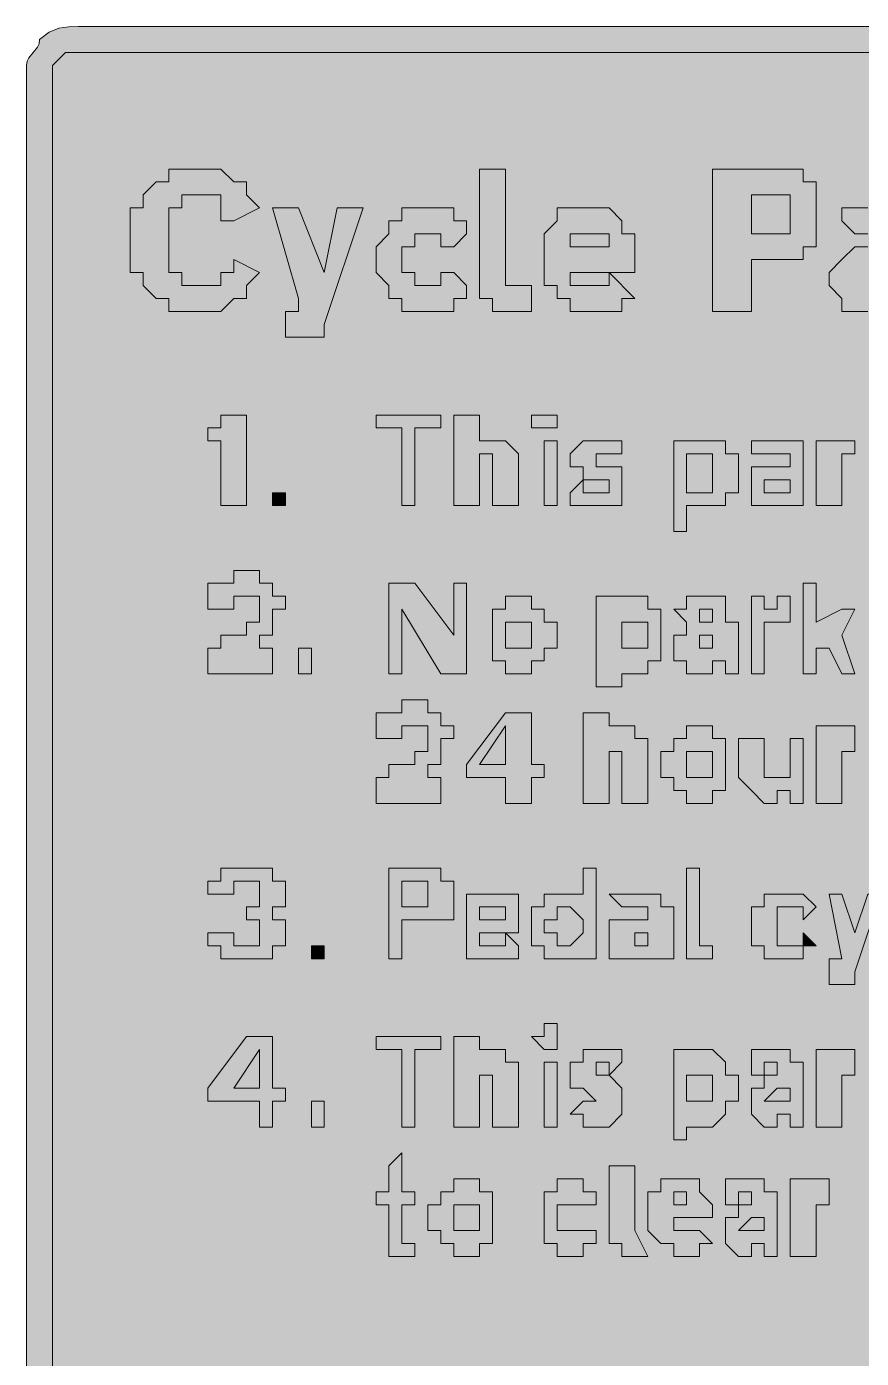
# Model space of a CAD drawing. Header units: metres. Extents: x 78 to 482, y 6 to 262.
# Drawn here: x 77.5 to 154.9, y 138.6 to 262.1 of the extents above; entities that cross this region are included whole.
import ezdxf

# ---------------------------------------------------------------- set-up
doc = ezdxf.new("R2010")
doc.units = ezdxf.units.M
doc.layers.add('FILL_BLACK_000000', color=7, linetype='Continuous', true_color=0x000000)
doc.layers.add('FILL_WHITE_FFFFFF', color=7, linetype='Continuous', true_color=0xffffff)

msp = doc.modelspace()

# ---------------------------------------------------------------- hatches: boundary and pattern name
at = {"layer": 'FILL_BLACK_000000', "true_color": 0x000000}
h = msp.add_hatch(color=7, dxfattribs=at)
h.dxf.hatch_style = 1
h.paths.add_polyline_path([(477.15, 262.08), (478.05, 262.06), (478.95, 261.93), (479.85, 261.57), (480.75, 260.88), (481.44, 259.98), (481.8, 259.08), (481.93, 258.18), (481.95, 257.28), (481.95, 11.28), (481.95, 10.08), (480.75, 8.88), (478.95, 7.23), (478.05, 6.69), (477.15, 6.48), (82.35, 6.48), (81.45, 6.69), (80.55, 7.23), (78.75, 8.88), (78.35, 8.93), (78.06, 9.09), (77.7, 9.63), (77.57, 10.4), (77.55, 11.28), (77.55, 257.28), (77.55, 258.48), (77.6, 258.88), (77.74, 259.19), (78.15, 259.68), (78.56, 260.17), (78.7, 260.48), (78.75, 260.88), (79.65, 261.57), (80.55, 261.93), (81.45, 262.06), (82.35, 262.08), (477.15, 262.08)])
h = msp.add_hatch(color=7, dxfattribs=at)
h.dxf.hatch_style = 1
h.paths.add_polyline_path([(97.95, 238.08), (97.95, 236.88), (96.75, 236.88), (95.55, 235.68), (94.35, 235.68), (93.15, 235.68), (91.95, 235.68), (90.75, 235.68), (90.75, 236.88), (89.55, 236.88), (88.35, 238.08), (88.35, 239.28), (87.15, 239.28), (87.15, 240.48), (87.15, 241.68), (87.15, 242.88), (87.15, 244.08), (87.15, 245.28), (88.35, 245.28), (88.35, 246.48), (89.55, 247.68), (90.75, 247.68), (90.75, 248.88), (91.95, 248.88), (93.15, 248.88), (94.35, 248.88), (95.55, 248.88), (96.75, 247.68), (97.95, 247.68), (97.95, 246.48), (99.15, 245.28), (96.75, 244.08), (95.55, 244.08), (95.55, 245.28), (95.55, 246.48), (94.35, 246.48), (93.15, 246.48), (91.95, 246.48), (91.95, 245.28), (90.75, 245.28), (90.75, 244.08), (90.75, 242.88), (90.75, 241.68), (90.75, 240.48), (90.75, 239.28), (91.95, 239.28), (91.95, 238.08), (93.15, 238.08), (94.35, 238.08), (95.55, 238.08), (95.55, 239.28), (96.75, 239.28), (96.75, 240.48), (99.15, 239.28), (97.95, 238.08)])
h = msp.add_hatch(color=7, dxfattribs=at)
h.dxf.hatch_style = 1
h.paths.add_polyline_path([(121.95, 239.28), (121.95, 238.08), (123.15, 238.08), (124.35, 238.08), (124.35, 235.68), (123.15, 235.68), (121.95, 235.68), (120.75, 235.68), (120.75, 236.88), (119.55, 236.88), (119.55, 238.08), (119.55, 248.88), (121.95, 248.88), (121.95, 239.28)])
h = msp.add_hatch(color=7, dxfattribs=at)
h.dxf.hatch_style = 1
h.paths.add_polyline_path([(141.15, 235.68), (141.15, 248.88), (148.35, 248.88), (149.55, 248.88), (149.55, 247.68), (150.75, 247.68), (150.75, 246.48), (150.75, 245.28), (150.75, 244.08), (150.75, 242.88), (150.75, 241.68), (149.55, 241.68), (149.55, 240.48), (148.35, 240.48), (147.15, 240.48), (144.75, 240.48), (144.75, 235.68), (141.15, 235.68)])
h.paths.add_polyline_path([(148.35, 242.88), (148.35, 244.08), (148.35, 245.28), (148.35, 246.48), (147.15, 246.48), (144.75, 246.48), (144.75, 242.88), (147.15, 242.88), (148.35, 242.88)], flags=16)
h = msp.add_hatch(color=7, dxfattribs=at)
h.dxf.hatch_style = 1
h.paths.add_polyline_path([(100.35, 245.28), (102.75, 245.28), (105.15, 239.28), (106.35, 245.28), (108.75, 245.28), (105.15, 234.48), (105.15, 233.28), (103.95, 233.28), (102.75, 233.28), (101.55, 233.28), (101.55, 235.68), (102.75, 235.68), (102.75, 236.88), (100.35, 245.28)])
h = msp.add_hatch(color=7, dxfattribs=at)
h.dxf.hatch_style = 1
h.paths.add_polyline_path([(115.95, 245.28), (117.15, 245.28), (117.15, 244.08), (118.35, 244.08), (118.35, 242.88), (117.15, 241.68), (115.95, 241.68), (115.95, 242.88), (114.75, 242.88), (113.55, 242.88), (113.55, 241.68), (112.35, 241.68), (112.35, 240.48), (112.35, 239.28), (113.55, 239.28), (113.55, 238.08), (114.75, 238.08), (115.95, 238.08), (115.95, 239.28), (117.15, 239.28), (118.35, 238.08), (118.35, 236.88), (117.15, 236.88), (117.15, 235.68), (115.95, 235.68), (114.75, 235.68), (113.55, 235.68), (112.35, 235.68), (112.35, 236.88), (111.15, 236.88), (111.15, 238.08), (109.95, 239.28), (109.95, 240.48), (109.95, 241.68), (111.15, 242.88), (111.15, 244.08), (112.35, 244.08), (112.35, 245.28), (113.55, 245.28), (114.75, 245.28), (115.95, 245.28)])
h = msp.add_hatch(color=7, dxfattribs=at)
h.dxf.hatch_style = 1
h.paths.add_polyline_path([(132.75, 235.68), (131.55, 235.68), (130.35, 235.68), (129.15, 235.68), (127.95, 235.68), (127.95, 236.88), (126.75, 236.88), (126.75, 238.08), (125.55, 238.08), (125.55, 239.28), (125.55, 240.48), (125.55, 241.68), (125.55, 242.88), (126.75, 244.08), (126.75, 245.28), (127.95, 245.28), (129.15, 245.28), (130.35, 245.28), (131.55, 245.28), (132.75, 244.08), (132.75, 242.88), (133.95, 242.88), (133.95, 241.68), (133.95, 240.48), (133.95, 239.28), (131.55, 239.28), (133.95, 236.88), (132.75, 236.88), (132.75, 235.68)])
h.paths.add_polyline_path([(127.95, 239.28), (127.95, 238.08), (129.15, 238.08), (130.35, 238.08), (131.55, 238.08), (131.55, 239.28), (127.95, 239.28)], flags=16)
h.paths.add_polyline_path([(131.55, 242.88), (130.35, 242.88), (129.15, 242.88), (127.95, 242.88), (127.95, 241.68), (131.55, 241.68), (131.55, 242.88)], flags=16)
h = msp.add_hatch(color=7, dxfattribs=at)
h.dxf.hatch_style = 1
h.paths.add_polyline_path([(154.35, 235.68), (153.15, 235.68), (153.15, 236.88), (151.95, 238.08), (151.95, 239.28), (153.15, 240.48), (154.35, 241.68), (155.55, 241.68), (156.75, 241.68), (157.95, 241.68), (157.95, 242.88), (156.75, 242.88), (155.55, 242.88), (154.35, 242.88), (153.15, 244.08), (153.15, 245.28), (154.35, 245.28), (155.55, 245.28), (156.75, 245.28), (157.95, 245.28), (159.15, 245.28), (159.15, 244.08), (160.35, 244.08), (160.35, 242.88), (160.35, 238.08), (161.55, 238.08), (160.35, 235.68), (159.15, 235.68), (157.95, 235.68), (156.75, 235.68), (155.55, 235.68), (154.35, 235.68)])
h.paths.add_polyline_path([(156.75, 238.08), (157.95, 238.08), (157.95, 240.48), (156.75, 240.48), (156.75, 239.28), (155.55, 239.28), (155.55, 238.08), (156.75, 238.08)], flags=16)
h = msp.add_hatch(color=7, dxfattribs=at)
h.dxf.hatch_style = 1
h.paths.add_polyline_path([(97.95, 217.68), (95.55, 217.68), (95.55, 223.68), (94.35, 223.68), (94.35, 224.88), (95.55, 224.88), (95.55, 226.08), (97.95, 226.08), (97.95, 217.68)])
h = msp.add_hatch(color=7, dxfattribs=at)
h.dxf.hatch_style = 1
h.paths.add_polyline_path([(113.55, 217.68), (112.35, 217.68), (112.35, 224.88), (109.95, 224.88), (109.95, 226.08), (115.95, 226.08), (115.95, 224.88), (113.55, 224.88), (113.55, 217.68)])
h = msp.add_hatch(color=7, dxfattribs=at)
h.dxf.hatch_style = 1
h.paths.add_polyline_path([(120.75, 223.68), (121.95, 223.68), (123.15, 222.48), (123.15, 221.28), (123.15, 217.68), (120.75, 217.68), (120.75, 221.28), (120.75, 222.48), (119.55, 222.48), (119.55, 221.28), (119.55, 217.68), (117.15, 217.68), (117.15, 226.08), (119.55, 226.08), (119.55, 223.68), (120.75, 223.68)])
h = msp.add_hatch(color=7, dxfattribs=at)
h.dxf.hatch_style = 1
h.paths.add_polyline_path([(124.35, 224.88), (124.35, 226.08), (125.55, 226.08), (126.75, 226.08), (126.75, 224.88), (125.55, 224.88), (124.35, 224.88)])
h = msp.add_hatch(color=7, dxfattribs=at)
h.dxf.hatch_style = 1
h.paths.add_polyline_path([(125.55, 217.68), (125.55, 223.68), (126.75, 223.68), (126.75, 217.68), (125.55, 217.68)])
h = msp.add_hatch(color=7, dxfattribs=at)
h.dxf.hatch_style = 1
h.paths.add_polyline_path([(127.95, 221.28), (127.95, 222.48), (129.15, 223.68), (130.35, 223.68), (131.55, 223.68), (132.75, 223.68), (132.75, 222.48), (131.55, 222.48), (130.35, 222.48), (130.35, 221.28), (131.55, 221.28), (132.75, 221.28), (132.75, 220.08), (132.75, 218.88), (132.75, 217.68), (131.55, 217.68), (130.35, 217.68), (129.15, 217.68), (127.95, 217.68), (127.95, 218.88), (129.15, 220.08), (129.15, 221.28), (127.95, 221.28)])
h.paths.add_polyline_path([(129.15, 218.88), (130.35, 218.88), (131.55, 218.88), (131.55, 220.08), (130.35, 220.08), (129.15, 220.08), (129.15, 218.88)], flags=16)
h = msp.add_hatch(color=7, dxfattribs=at)
h.dxf.hatch_style = 1
h.paths.add_polyline_path([(143.55, 218.88), (142.35, 218.88), (142.35, 217.68), (141.15, 217.68), (139.95, 217.68), (138.75, 217.68), (138.75, 215.28), (137.55, 215.28), (137.55, 223.68), (138.75, 223.68), (139.95, 223.68), (141.15, 223.68), (142.35, 223.68), (142.35, 222.48), (143.55, 222.48), (143.55, 221.28), (143.55, 220.08), (143.55, 218.88)])
h.paths.add_polyline_path([(141.15, 220.08), (141.15, 221.28), (141.15, 222.48), (139.95, 222.48), (138.75, 222.48), (138.75, 221.28), (138.75, 220.08), (138.75, 218.88), (139.95, 218.88), (141.15, 218.88), (141.15, 220.08)], flags=16)
h = msp.add_hatch(color=7, dxfattribs=at)
h.dxf.hatch_style = 1
h.paths.add_polyline_path([(145.95, 223.68), (147.15, 223.68), (148.35, 223.68), (149.55, 223.68), (149.55, 222.48), (149.55, 218.88), (149.55, 217.68), (148.35, 217.68), (147.15, 217.68), (145.95, 217.68), (144.75, 217.68), (144.75, 218.88), (144.75, 220.08), (144.75, 221.28), (145.95, 221.28), (147.15, 221.28), (148.35, 221.28), (148.35, 222.48), (147.15, 222.48), (145.95, 222.48), (144.75, 222.48), (144.75, 223.68), (145.95, 223.68)])
h.paths.add_polyline_path([(147.15, 218.88), (148.35, 218.88), (148.35, 220.08), (147.15, 220.08), (145.95, 220.08), (145.95, 218.88), (147.15, 218.88)], flags=16)
h = msp.add_hatch(color=7, dxfattribs=at)
h.dxf.hatch_style = 1
h.paths.add_polyline_path([(150.75, 223.68), (153.15, 223.68), (154.35, 223.68), (154.35, 222.48), (153.15, 222.48), (153.15, 221.28), (153.15, 217.68), (150.75, 217.68), (150.75, 223.68)])
h = msp.add_hatch(color=7, dxfattribs=at)
h.dxf.hatch_style = 1
h.paths.add_polyline_path([(101.55, 217.68), (100.35, 217.68), (100.35, 218.88), (101.55, 218.88), (101.55, 217.68)])
h = msp.add_hatch(color=7, dxfattribs=at)
h.dxf.hatch_style = 1
h.paths.add_polyline_path([(100.35, 202.08), (94.35, 202.08), (94.35, 204.48), (95.55, 204.48), (95.55, 205.68), (96.75, 205.68), (97.95, 205.68), (97.95, 206.88), (99.15, 206.88), (99.15, 208.08), (99.15, 209.28), (97.95, 209.28), (96.75, 209.28), (96.75, 208.08), (94.35, 208.08), (94.35, 209.28), (94.35, 210.48), (95.55, 210.48), (96.75, 210.48), (96.75, 211.68), (97.95, 211.68), (99.15, 211.68), (99.15, 210.48), (100.35, 210.48), (100.35, 209.28), (101.55, 209.28), (101.55, 208.08), (100.35, 208.08), (100.35, 206.88), (100.35, 205.68), (99.15, 205.68), (99.15, 204.48), (100.35, 204.48), (100.35, 202.08)])
h = msp.add_hatch(color=7, dxfattribs=at)
h.dxf.hatch_style = 1
h.paths.add_polyline_path([(117.15, 210.48), (118.35, 210.48), (118.35, 202.08), (115.95, 202.08), (112.35, 208.08), (112.35, 202.08), (111.15, 202.08), (111.15, 210.48), (113.55, 210.48), (117.15, 205.68), (117.15, 210.48)])
h = msp.add_hatch(color=7, dxfattribs=at)
h.dxf.hatch_style = 1
h.paths.add_polyline_path([(149.55, 210.48), (150.75, 210.48), (150.75, 206.88), (153.15, 208.08), (154.35, 208.08), (153.15, 205.68), (154.35, 202.08), (153.15, 202.08), (151.95, 204.48), (150.75, 204.48), (150.75, 202.08), (149.55, 202.08), (149.55, 210.48)])
h = msp.add_hatch(color=7, dxfattribs=at)
h.dxf.hatch_style = 1
h.paths.add_polyline_path([(125.55, 204.48), (125.55, 203.28), (124.35, 203.28), (124.35, 202.08), (123.15, 202.08), (121.95, 202.08), (121.95, 203.28), (120.75, 203.28), (120.75, 204.48), (120.75, 205.68), (120.75, 206.88), (120.75, 208.08), (121.95, 208.08), (121.95, 209.28), (123.15, 209.28), (124.35, 209.28), (124.35, 208.08), (125.55, 208.08), (125.55, 206.88), (126.75, 206.88), (126.75, 205.68), (126.75, 204.48), (125.55, 204.48)])
h.paths.add_polyline_path([(123.15, 206.88), (121.95, 206.88), (121.95, 205.68), (121.95, 204.48), (123.15, 204.48), (124.35, 204.48), (124.35, 205.68), (124.35, 206.88), (123.15, 206.88)], flags=16)
h = msp.add_hatch(color=7, dxfattribs=at)
h.dxf.hatch_style = 1
h.paths.add_polyline_path([(135.15, 208.08), (136.35, 208.08), (136.35, 206.88), (136.35, 205.68), (136.35, 204.48), (136.35, 203.28), (135.15, 203.28), (135.15, 202.08), (133.95, 202.08), (132.75, 202.08), (132.75, 200.88), (130.35, 200.88), (130.35, 209.28), (132.75, 209.28), (133.95, 209.28), (135.15, 209.28), (135.15, 208.08)])
h.paths.add_polyline_path([(135.15, 204.48), (135.15, 205.68), (135.15, 206.88), (133.95, 206.88), (132.75, 206.88), (132.75, 204.48), (133.95, 204.48), (135.15, 204.48)], flags=16)
h = msp.add_hatch(color=7, dxfattribs=at)
h.dxf.hatch_style = 1
h.paths.add_polyline_path([(138.75, 209.28), (139.95, 209.28), (141.15, 209.28), (142.35, 209.28), (142.35, 208.08), (142.35, 206.88), (143.55, 206.88), (143.55, 204.48), (143.55, 203.28), (143.55, 202.08), (142.35, 202.08), (142.35, 203.28), (141.15, 203.28), (141.15, 202.08), (139.95, 202.08), (138.75, 202.08), (138.75, 203.28), (137.55, 203.28), (137.55, 204.48), (137.55, 205.68), (138.75, 205.68), (138.75, 206.88), (137.55, 208.08), (138.75, 208.08), (138.75, 209.28)])
h.paths.add_polyline_path([(139.95, 208.08), (139.95, 206.88), (141.15, 206.88), (141.15, 208.08), (139.95, 208.08)], flags=16)
h.paths.add_polyline_path([(141.15, 204.48), (141.15, 205.68), (139.95, 205.68), (139.95, 204.48), (141.15, 204.48)], flags=16)
h = msp.add_hatch(color=7, dxfattribs=at)
h.dxf.hatch_style = 1
h.paths.add_polyline_path([(144.75, 209.28), (145.95, 209.28), (145.95, 208.08), (147.15, 208.08), (147.15, 209.28), (148.35, 209.28), (148.35, 206.88), (147.15, 206.88), (145.95, 206.88), (145.95, 205.68), (145.95, 202.08), (144.75, 202.08), (144.75, 209.28)])
h = msp.add_hatch(color=7, dxfattribs=at)
h.dxf.hatch_style = 1
h.paths.add_polyline_path([(103.95, 203.28), (103.95, 202.08), (102.75, 202.08), (102.75, 203.28), (102.75, 204.48), (103.95, 204.48), (103.95, 203.28)])
h = msp.add_hatch(color=7, dxfattribs=at)
h.dxf.hatch_style = 1
h.paths.add_polyline_path([(115.95, 190.08), (109.95, 190.08), (109.95, 192.48), (111.15, 192.48), (111.15, 193.68), (112.35, 193.68), (113.55, 193.68), (113.55, 194.88), (114.75, 194.88), (114.75, 196.08), (114.75, 197.28), (113.55, 197.28), (112.35, 197.28), (112.35, 196.08), (109.95, 196.08), (109.95, 197.28), (109.95, 198.48), (111.15, 198.48), (112.35, 198.48), (112.35, 199.68), (113.55, 199.68), (114.75, 199.68), (114.75, 198.48), (115.95, 198.48), (115.95, 197.28), (117.15, 197.28), (117.15, 196.08), (115.95, 196.08), (115.95, 194.88), (115.95, 193.68), (114.75, 193.68), (114.75, 192.48), (115.95, 192.48), (115.95, 190.08)])
h = msp.add_hatch(color=7, dxfattribs=at)
h.dxf.hatch_style = 1
h.paths.add_polyline_path([(125.55, 192.48), (124.35, 192.48), (124.35, 190.08), (121.95, 190.08), (121.95, 192.48), (118.35, 192.48), (118.35, 193.68), (121.95, 198.48), (124.35, 198.48), (124.35, 193.68), (125.55, 193.68), (125.55, 192.48)])
h.paths.add_polyline_path([(121.95, 193.68), (121.95, 197.28), (119.55, 193.68), (121.95, 193.68)], flags=16)
h = msp.add_hatch(color=7, dxfattribs=at)
h.dxf.hatch_style = 1
h.paths.add_polyline_path([(133.95, 197.28), (133.95, 196.08), (135.15, 196.08), (135.15, 194.88), (135.15, 190.08), (132.75, 190.08), (132.75, 193.68), (132.75, 194.88), (131.55, 194.88), (131.55, 193.68), (131.55, 190.08), (129.15, 190.08), (129.15, 198.48), (131.55, 198.48), (131.55, 197.28), (132.75, 197.28), (133.95, 197.28)])
h = msp.add_hatch(color=7, dxfattribs=at)
h.dxf.hatch_style = 1
h.paths.add_polyline_path([(142.35, 191.28), (141.15, 191.28), (141.15, 190.08), (139.95, 190.08), (138.75, 190.08), (138.75, 191.28), (137.55, 191.28), (137.55, 192.48), (136.35, 192.48), (136.35, 193.68), (136.35, 194.88), (137.55, 194.88), (137.55, 196.08), (138.75, 196.08), (138.75, 197.28), (139.95, 197.28), (141.15, 197.28), (141.15, 196.08), (142.35, 196.08), (142.35, 194.88), (142.35, 193.68), (142.35, 192.48), (142.35, 191.28)])
h.paths.add_polyline_path([(139.95, 194.88), (138.75, 194.88), (138.75, 193.68), (138.75, 192.48), (139.95, 192.48), (141.15, 192.48), (141.15, 193.68), (141.15, 194.88), (139.95, 194.88)], flags=16)
h = msp.add_hatch(color=7, dxfattribs=at)
h.dxf.hatch_style = 1
h.paths.add_polyline_path([(154.35, 194.88), (153.15, 194.88), (153.15, 193.68), (153.15, 190.08), (150.75, 190.08), (150.75, 197.28), (153.15, 197.28), (154.35, 197.28), (154.35, 194.88)])
h = msp.add_hatch(color=7, dxfattribs=at)
h.dxf.hatch_style = 1
h.paths.add_polyline_path([(149.55, 196.08), (149.55, 190.08), (148.35, 190.08), (148.35, 191.28), (147.15, 191.28), (147.15, 190.08), (145.95, 190.08), (144.75, 191.28), (143.55, 192.48), (143.55, 196.08), (145.95, 196.08), (145.95, 192.48), (147.15, 192.48), (148.35, 192.48), (148.35, 193.68), (148.35, 196.08), (149.55, 196.08)])
h = msp.add_hatch(color=7, dxfattribs=at)
h.dxf.hatch_style = 1
h.paths.add_polyline_path([(100.35, 179.28), (101.55, 179.28), (101.55, 178.08), (101.55, 176.88), (100.35, 176.88), (100.35, 175.68), (99.15, 175.68), (97.95, 175.68), (96.75, 175.68), (95.55, 175.68), (95.55, 176.88), (94.35, 176.88), (94.35, 178.08), (96.75, 178.08), (96.75, 176.88), (97.95, 176.88), (99.15, 176.88), (99.15, 178.08), (99.15, 179.28), (97.95, 179.28), (97.95, 180.48), (99.15, 180.48), (99.15, 181.68), (99.15, 182.88), (97.95, 182.88), (96.75, 182.88), (96.75, 181.68), (94.35, 181.68), (94.35, 182.88), (95.55, 182.88), (95.55, 184.08), (96.75, 184.08), (97.95, 184.08), (99.15, 184.08), (100.35, 184.08), (100.35, 182.88), (101.55, 182.88), (101.55, 181.68), (101.55, 180.48), (100.35, 180.48), (100.35, 179.28)])
h = msp.add_hatch(color=7, dxfattribs=at)
h.dxf.hatch_style = 1
h.paths.add_polyline_path([(111.15, 175.68), (111.15, 184.08), (114.75, 184.08), (115.95, 184.08), (115.95, 182.88), (117.15, 182.88), (117.15, 181.68), (117.15, 180.48), (117.15, 179.28), (115.95, 179.28), (114.75, 179.28), (112.35, 179.28), (112.35, 175.68), (111.15, 175.68)])
h.paths.add_polyline_path([(114.75, 181.68), (114.75, 182.88), (112.35, 182.88), (112.35, 180.48), (114.75, 180.48), (114.75, 181.68)], flags=16)
h = msp.add_hatch(color=7, dxfattribs=at)
h.dxf.hatch_style = 1
h.paths.add_polyline_path([(126.75, 175.68), (125.55, 175.68), (125.55, 176.88), (124.35, 176.88), (124.35, 178.08), (124.35, 179.28), (124.35, 180.48), (125.55, 180.48), (125.55, 181.68), (126.75, 181.68), (127.95, 181.68), (129.15, 181.68), (129.15, 184.08), (130.35, 184.08), (130.35, 175.68), (129.15, 175.68), (127.95, 175.68), (126.75, 175.68)])
h.paths.add_polyline_path([(127.95, 180.48), (126.75, 180.48), (126.75, 179.28), (125.55, 179.28), (125.55, 178.08), (126.75, 178.08), (126.75, 176.88), (127.95, 176.88), (129.15, 178.08), (129.15, 179.28), (127.95, 180.48)], flags=16)
h = msp.add_hatch(color=7, dxfattribs=at)
h.dxf.hatch_style = 1
h.paths.add_polyline_path([(139.95, 176.88), (141.15, 176.88), (141.15, 175.68), (139.95, 175.68), (138.75, 175.68), (138.75, 176.88), (138.75, 184.08), (139.95, 184.08), (139.95, 176.88)])
h = msp.add_hatch(color=7, dxfattribs=at)
h.dxf.hatch_style = 1
h.paths.add_polyline_path([(121.95, 175.68), (120.75, 175.68), (119.55, 175.68), (118.35, 175.68), (118.35, 176.88), (118.35, 178.08), (118.35, 179.28), (118.35, 180.48), (118.35, 181.68), (119.55, 181.68), (120.75, 181.68), (121.95, 181.68), (123.15, 181.68), (123.15, 180.48), (123.15, 179.28), (123.15, 178.08), (121.95, 178.08), (123.15, 176.88), (123.15, 175.68), (121.95, 175.68)])
h.paths.add_polyline_path([(119.55, 178.08), (119.55, 176.88), (120.75, 176.88), (121.95, 176.88), (121.95, 178.08), (119.55, 178.08)], flags=16)
h.paths.add_polyline_path([(121.95, 180.48), (120.75, 180.48), (119.55, 180.48), (119.55, 179.28), (121.95, 179.28), (121.95, 180.48)], flags=16)
h = msp.add_hatch(color=7, dxfattribs=at)
h.dxf.hatch_style = 1
h.paths.add_polyline_path([(132.75, 181.68), (133.95, 181.68), (135.15, 181.68), (136.35, 181.68), (136.35, 180.48), (137.55, 180.48), (137.55, 176.88), (137.55, 175.68), (136.35, 175.68), (135.15, 175.68), (133.95, 175.68), (132.75, 175.68), (131.55, 175.68), (131.55, 176.88), (131.55, 178.08), (131.55, 179.28), (132.75, 179.28), (133.95, 179.28), (135.15, 179.28), (135.15, 180.48), (133.95, 180.48), (132.75, 180.48), (131.55, 181.68), (132.75, 181.68)])
h.paths.add_polyline_path([(135.15, 176.88), (135.15, 178.08), (133.95, 178.08), (133.95, 176.88), (135.15, 176.88)], flags=16)
h = msp.add_hatch(color=7, dxfattribs=at)
h.dxf.hatch_style = 1
h.paths.add_polyline_path([(147.15, 175.68), (145.95, 175.68), (145.95, 176.88), (144.75, 176.88), (144.75, 178.08), (144.75, 179.28), (144.75, 180.48), (145.95, 180.48), (145.95, 181.68), (147.15, 181.68), (148.35, 181.68), (149.55, 181.68), (150.75, 180.48), (149.55, 179.28), (149.55, 180.48), (148.35, 180.48), (147.15, 180.48), (147.15, 179.28), (147.15, 178.08), (147.15, 176.88), (148.35, 176.88), (149.55, 176.88), (149.55, 175.68), (148.35, 175.68), (147.15, 175.68)])
h = msp.add_hatch(color=7, dxfattribs=at)
h.dxf.hatch_style = 1
h.paths.add_polyline_path([(153.15, 181.68), (154.35, 178.08), (155.55, 181.68), (156.75, 181.68), (154.35, 174.48), (154.35, 173.28), (153.15, 173.28), (151.95, 173.28), (151.95, 175.68), (153.15, 175.68), (151.95, 181.68), (153.15, 181.68)])
h = msp.add_hatch(color=7, dxfattribs=at)
h.dxf.hatch_style = 1
h.paths.add_polyline_path([(149.55, 176.88), (149.55, 178.08), (150.75, 176.88), (149.55, 176.88)])
h = msp.add_hatch(color=7, dxfattribs=at)
h.dxf.hatch_style = 1
h.paths.add_polyline_path([(105.15, 175.68), (103.95, 175.68), (103.95, 176.88), (105.15, 176.88), (105.15, 175.68)])
h = msp.add_hatch(color=7, dxfattribs=at)
h.dxf.hatch_style = 1
h.paths.add_polyline_path([(124.35, 168.48), (125.55, 168.48), (125.55, 169.68), (126.75, 169.68), (126.75, 168.48), (126.75, 167.28), (125.55, 167.28), (124.35, 168.48)])
h = msp.add_hatch(color=7, dxfattribs=at)
h.dxf.hatch_style = 1
h.paths.add_polyline_path([(101.55, 162.48), (100.35, 162.48), (100.35, 160.08), (99.15, 160.08), (99.15, 162.48), (94.35, 162.48), (94.35, 163.68), (97.95, 168.48), (100.35, 168.48), (100.35, 163.68), (101.55, 163.68), (101.55, 162.48)])
h.paths.add_polyline_path([(99.15, 163.68), (99.15, 167.28), (96.75, 163.68), (99.15, 163.68)], flags=16)
h = msp.add_hatch(color=7, dxfattribs=at)
h.dxf.hatch_style = 1
h.paths.add_polyline_path([(113.55, 160.08), (112.35, 160.08), (112.35, 167.28), (109.95, 167.28), (109.95, 168.48), (115.95, 168.48), (115.95, 167.28), (113.55, 167.28), (113.55, 160.08)])
h = msp.add_hatch(color=7, dxfattribs=at)
h.dxf.hatch_style = 1
h.paths.add_polyline_path([(121.95, 167.28), (121.95, 166.08), (123.15, 166.08), (123.15, 164.88), (123.15, 160.08), (120.75, 160.08), (120.75, 163.68), (120.75, 164.88), (119.55, 164.88), (119.55, 163.68), (119.55, 160.08), (117.15, 160.08), (117.15, 168.48), (119.55, 168.48), (119.55, 167.28), (120.75, 167.28), (121.95, 167.28)])
h = msp.add_hatch(color=7, dxfattribs=at)
h.dxf.hatch_style = 1
h.paths.add_polyline_path([(132.75, 162.48), (132.75, 161.28), (131.55, 160.08), (130.35, 160.08), (129.15, 160.08), (129.15, 161.28), (127.95, 161.28), (129.15, 162.48), (130.35, 162.48), (129.15, 163.68), (127.95, 163.68), (127.95, 164.88), (127.95, 166.08), (129.15, 166.08), (129.15, 167.28), (130.35, 167.28), (131.55, 167.28), (132.75, 167.28), (132.75, 166.08), (131.55, 164.88), (132.75, 163.68), (132.75, 162.48)])
h.paths.add_polyline_path([(131.55, 166.08), (130.35, 166.08), (130.35, 164.88), (131.55, 164.88), (131.55, 166.08)], flags=16)
h = msp.add_hatch(color=7, dxfattribs=at)
h.dxf.hatch_style = 1
h.paths.add_polyline_path([(142.35, 166.08), (142.35, 164.88), (143.55, 164.88), (143.55, 163.68), (143.55, 162.48), (142.35, 162.48), (142.35, 161.28), (141.15, 160.08), (139.95, 160.08), (138.75, 160.08), (138.75, 158.88), (137.55, 158.88), (137.55, 167.28), (138.75, 167.28), (139.95, 167.28), (141.15, 167.28), (142.35, 166.08)])
h.paths.add_polyline_path([(141.15, 163.68), (141.15, 164.88), (139.95, 164.88), (138.75, 164.88), (138.75, 162.48), (139.95, 162.48), (141.15, 162.48), (141.15, 163.68)], flags=16)
h = msp.add_hatch(color=7, dxfattribs=at)
h.dxf.hatch_style = 1
h.paths.add_polyline_path([(144.75, 167.28), (145.95, 167.28), (147.15, 167.28), (148.35, 167.28), (148.35, 166.08), (149.55, 166.08), (149.55, 164.88), (149.55, 162.48), (149.55, 161.28), (149.55, 160.08), (148.35, 160.08), (148.35, 161.28), (147.15, 161.28), (147.15, 160.08), (145.95, 160.08), (144.75, 161.28), (144.75, 162.48), (144.75, 163.68), (145.95, 163.68), (145.95, 164.88), (144.75, 164.88), (144.75, 166.08), (144.75, 167.28)])
h.paths.add_polyline_path([(147.15, 164.88), (147.15, 166.08), (145.95, 166.08), (145.95, 164.88), (147.15, 164.88)], flags=16)
h.paths.add_polyline_path([(147.15, 162.48), (148.35, 162.48), (148.35, 163.68), (147.15, 163.68), (145.95, 162.48), (147.15, 162.48)], flags=16)
h = msp.add_hatch(color=7, dxfattribs=at)
h.dxf.hatch_style = 1
h.paths.add_polyline_path([(154.35, 164.88), (153.15, 164.88), (153.15, 163.68), (153.15, 160.08), (150.75, 160.08), (150.75, 167.28), (153.15, 167.28), (154.35, 167.28), (154.35, 164.88)])
h = msp.add_hatch(color=7, dxfattribs=at)
h.dxf.hatch_style = 1
h.paths.add_polyline_path([(125.55, 160.08), (125.55, 166.08), (126.75, 166.08), (126.75, 160.08), (125.55, 160.08)])
h = msp.add_hatch(color=7, dxfattribs=at)
h.dxf.hatch_style = 1
h.paths.add_polyline_path([(105.15, 161.28), (105.15, 160.08), (103.95, 160.08), (103.95, 161.28), (103.95, 162.48), (105.15, 162.48), (105.15, 161.28)])
h = msp.add_hatch(color=7, dxfattribs=at)
h.dxf.hatch_style = 1
h.paths.add_polyline_path([(112.35, 148.08), (111.15, 148.08), (111.15, 149.28), (111.15, 152.88), (109.95, 152.88), (109.95, 154.08), (111.15, 154.08), (111.15, 156.48), (112.35, 157.68), (112.35, 154.08), (113.55, 154.08), (113.55, 152.88), (112.35, 152.88), (112.35, 150.48), (112.35, 149.28), (113.55, 149.28), (113.55, 148.08), (112.35, 148.08)])
h = msp.add_hatch(color=7, dxfattribs=at)
h.dxf.hatch_style = 1
h.paths.add_polyline_path([(133.95, 150.48), (135.15, 148.08), (133.95, 148.08), (132.75, 148.08), (132.75, 149.28), (131.55, 149.28), (131.55, 150.48), (131.55, 156.48), (133.95, 156.48), (133.95, 150.48)])
h = msp.add_hatch(color=7, dxfattribs=at)
h.dxf.hatch_style = 1
h.paths.add_polyline_path([(120.75, 149.28), (119.55, 149.28), (119.55, 148.08), (118.35, 148.08), (117.15, 148.08), (117.15, 149.28), (115.95, 149.28), (115.95, 150.48), (114.75, 150.48), (114.75, 151.68), (114.75, 152.88), (115.95, 152.88), (115.95, 154.08), (117.15, 154.08), (117.15, 155.28), (118.35, 155.28), (119.55, 155.28), (119.55, 154.08), (120.75, 154.08), (120.75, 152.88), (120.75, 151.68), (120.75, 150.48), (120.75, 149.28)])
h.paths.add_polyline_path([(118.35, 152.88), (117.15, 152.88), (117.15, 151.68), (117.15, 150.48), (118.35, 150.48), (119.55, 150.48), (119.55, 151.68), (119.55, 152.88), (118.35, 152.88)], flags=16)
h = msp.add_hatch(color=7, dxfattribs=at)
h.dxf.hatch_style = 1
h.paths.add_polyline_path([(126.75, 151.68), (126.75, 150.48), (127.95, 150.48), (129.15, 150.48), (130.35, 150.48), (130.35, 149.28), (129.15, 149.28), (129.15, 148.08), (127.95, 148.08), (126.75, 148.08), (126.75, 149.28), (125.55, 149.28), (125.55, 150.48), (125.55, 151.68), (125.55, 152.88), (125.55, 154.08), (126.75, 154.08), (126.75, 155.28), (127.95, 155.28), (129.15, 155.28), (129.15, 154.08), (130.35, 154.08), (130.35, 152.88), (129.15, 152.88), (127.95, 152.88), (126.75, 152.88), (126.75, 151.68)])
h = msp.add_hatch(color=7, dxfattribs=at)
h.dxf.hatch_style = 1
h.paths.add_polyline_path([(137.55, 150.48), (138.75, 150.48), (139.95, 150.48), (141.15, 149.28), (139.95, 149.28), (139.95, 148.08), (138.75, 148.08), (137.55, 148.08), (137.55, 149.28), (136.35, 149.28), (135.15, 150.48), (135.15, 151.68), (135.15, 152.88), (135.15, 154.08), (136.35, 154.08), (136.35, 155.28), (137.55, 155.28), (138.75, 155.28), (139.95, 155.28), (139.95, 154.08), (141.15, 152.88), (141.15, 151.68), (137.55, 151.68), (137.55, 150.48)])
h.paths.add_polyline_path([(138.75, 154.08), (137.55, 154.08), (137.55, 152.88), (138.75, 152.88), (138.75, 154.08)], flags=16)
h = msp.add_hatch(color=7, dxfattribs=at)
h.dxf.hatch_style = 1
h.paths.add_polyline_path([(142.35, 155.28), (143.55, 155.28), (144.75, 155.28), (145.95, 155.28), (145.95, 154.08), (147.15, 154.08), (147.15, 152.88), (147.15, 150.48), (147.15, 149.28), (147.15, 148.08), (145.95, 148.08), (145.95, 149.28), (144.75, 149.28), (144.75, 148.08), (143.55, 148.08), (142.35, 149.28), (142.35, 150.48), (142.35, 151.68), (143.55, 151.68), (143.55, 152.88), (142.35, 152.88), (142.35, 154.08), (142.35, 155.28)])
h.paths.add_polyline_path([(144.75, 152.88), (144.75, 154.08), (143.55, 154.08), (143.55, 152.88), (144.75, 152.88)], flags=16)
h.paths.add_polyline_path([(144.75, 150.48), (145.95, 150.48), (145.95, 151.68), (144.75, 151.68), (143.55, 150.48), (144.75, 150.48)], flags=16)
h = msp.add_hatch(color=7, dxfattribs=at)
h.dxf.hatch_style = 1
h.paths.add_polyline_path([(151.95, 152.88), (150.75, 152.88), (150.75, 151.68), (150.75, 148.08), (148.35, 148.08), (148.35, 155.28), (150.75, 155.28), (151.95, 155.28), (151.95, 152.88)])
at = {"layer": 'FILL_WHITE_FFFFFF', "true_color": 0xffffff}
h = msp.add_hatch(color=7, dxfattribs=at)
h.dxf.hatch_style = 1
h.paths.add_polyline_path([(79.95, 257.28), (79.95, 258.48), (81.15, 259.68), (82.35, 259.68), (477.15, 259.68), (477.86, 259.66), (478.35, 259.53), (478.84, 259.17), (479.55, 258.48), (479.55, 257.28), (479.55, 11.28), (479.55, 10.08), (478.35, 10.08), (478.2, 9.48), (477.84, 9.07), (477.55, 8.93), (477.15, 8.88), (82.35, 8.88), (81.47, 9.09), (80.7, 9.63), (80.16, 10.4), (79.95, 11.28), (79.95, 257.28)])

# ---------------------------------------------------------------- linework, layer by layer
at = {"layer": 'FILL_BLACK_000000', "lineweight": 0, "true_color": 0x000000}
for points in [[(477.15, 6.48), (82.35, 6.48), (81.45, 6.69), (80.55, 7.23), (78.75, 8.88), (78.35, 8.93), (78.06, 9.09), (77.7, 9.63), (77.57, 10.4), (77.55, 11.28), (77.55, 257.28), (77.55, 258.48), (77.6, 258.88), (77.74, 259.19), (78.15, 259.68), (78.56, 260.17), (78.7, 260.48), (78.75, 260.88), (79.65, 261.57), (80.55, 261.93), (81.45, 262.06), (82.35, 262.08), (477.15, 262.08)], [(155.55, 242.88), (154.35, 242.88), (153.15, 244.08), (153.15, 245.28), (154.35, 245.28), (155.55, 245.28)], [(155.55, 235.68), (154.35, 235.68), (153.15, 235.68), (153.15, 236.88), (151.95, 238.08), (151.95, 239.28), (153.15, 240.48), (154.35, 241.68), (155.55, 241.68)]]:
    msp.add_lwpolyline(points, dxfattribs=at)
for points in [[(97.95, 238.08), (97.95, 236.88), (96.75, 236.88), (95.55, 235.68), (94.35, 235.68), (93.15, 235.68), (91.95, 235.68), (90.75, 235.68), (90.75, 236.88), (89.55, 236.88), (88.35, 238.08), (88.35, 239.28), (87.15, 239.28), (87.15, 240.48), (87.15, 241.68), (87.15, 242.88), (87.15, 244.08), (87.15, 245.28), (88.35, 245.28), (88.35, 246.48), (89.55, 247.68), (90.75, 247.68), (90.75, 248.88), (91.95, 248.88), (93.15, 248.88), (94.35, 248.88), (95.55, 248.88), (96.75, 247.68), (97.95, 247.68), (97.95, 246.48), (99.15, 245.28), (96.75, 244.08), (95.55, 244.08), (95.55, 245.28), (95.55, 246.48), (94.35, 246.48), (93.15, 246.48), (91.95, 246.48), (91.95, 245.28), (90.75, 245.28), (90.75, 244.08), (90.75, 242.88), (90.75, 241.68), (90.75, 240.48), (90.75, 239.28), (91.95, 239.28), (91.95, 238.08), (93.15, 238.08), (94.35, 238.08), (95.55, 238.08), (95.55, 239.28), (96.75, 239.28), (96.75, 240.48), (99.15, 239.28)], [(121.95, 239.28), (121.95, 238.08), (123.15, 238.08), (124.35, 238.08), (124.35, 235.68), (123.15, 235.68), (121.95, 235.68), (120.75, 235.68), (120.75, 236.88), (119.55, 236.88), (119.55, 238.08), (119.55, 248.88), (121.95, 248.88)], [(141.15, 235.68), (141.15, 248.88), (148.35, 248.88), (149.55, 248.88), (149.55, 247.68), (150.75, 247.68), (150.75, 246.48), (150.75, 245.28), (150.75, 244.08), (150.75, 242.88), (150.75, 241.68), (149.55, 241.68), (149.55, 240.48), (148.35, 240.48), (147.15, 240.48), (144.75, 240.48), (144.75, 235.68)], [(148.35, 242.88), (148.35, 244.08), (148.35, 245.28), (148.35, 246.48), (147.15, 246.48), (144.75, 246.48), (144.75, 242.88), (147.15, 242.88)], [(100.35, 245.28), (102.75, 245.28), (105.15, 239.28), (106.35, 245.28), (108.75, 245.28), (105.15, 234.48), (105.15, 233.28), (103.95, 233.28), (102.75, 233.28), (101.55, 233.28), (101.55, 235.68), (102.75, 235.68), (102.75, 236.88)], [(115.95, 245.28), (117.15, 245.28), (117.15, 244.08), (118.35, 244.08), (118.35, 242.88), (117.15, 241.68), (115.95, 241.68), (115.95, 242.88), (114.75, 242.88), (113.55, 242.88), (113.55, 241.68), (112.35, 241.68), (112.35, 240.48), (112.35, 239.28), (113.55, 239.28), (113.55, 238.08), (114.75, 238.08), (115.95, 238.08), (115.95, 239.28), (117.15, 239.28), (118.35, 238.08), (118.35, 236.88), (117.15, 236.88), (117.15, 235.68), (115.95, 235.68), (114.75, 235.68), (113.55, 235.68), (112.35, 235.68), (112.35, 236.88), (111.15, 236.88), (111.15, 238.08), (109.95, 239.28), (109.95, 240.48), (109.95, 241.68), (111.15, 242.88), (111.15, 244.08), (112.35, 244.08), (112.35, 245.28), (113.55, 245.28), (114.75, 245.28)], [(132.75, 235.68), (131.55, 235.68), (130.35, 235.68), (129.15, 235.68), (127.95, 235.68), (127.95, 236.88), (126.75, 236.88), (126.75, 238.08), (125.55, 238.08), (125.55, 239.28), (125.55, 240.48), (125.55, 241.68), (125.55, 242.88), (126.75, 244.08), (126.75, 245.28), (127.95, 245.28), (129.15, 245.28), (130.35, 245.28), (131.55, 245.28), (132.75, 244.08), (132.75, 242.88), (133.95, 242.88), (133.95, 241.68), (133.95, 240.48), (133.95, 239.28), (131.55, 239.28), (133.95, 236.88), (132.75, 236.88)], [(131.55, 242.88), (130.35, 242.88), (129.15, 242.88), (127.95, 242.88), (127.95, 241.68), (131.55, 241.68)], [(127.95, 239.28), (127.95, 238.08), (129.15, 238.08), (130.35, 238.08), (131.55, 238.08), (131.55, 239.28)], [(97.95, 217.68), (95.55, 217.68), (95.55, 223.68), (94.35, 223.68), (94.35, 224.88), (95.55, 224.88), (95.55, 226.08), (97.95, 226.08)], [(113.55, 217.68), (112.35, 217.68), (112.35, 224.88), (109.95, 224.88), (109.95, 226.08), (115.95, 226.08), (115.95, 224.88), (113.55, 224.88)], [(120.75, 223.68), (121.95, 223.68), (123.15, 222.48), (123.15, 221.28), (123.15, 217.68), (120.75, 217.68), (120.75, 221.28), (120.75, 222.48), (119.55, 222.48), (119.55, 221.28), (119.55, 217.68), (117.15, 217.68), (117.15, 226.08), (119.55, 226.08), (119.55, 223.68)], [(124.35, 224.88), (124.35, 226.08), (125.55, 226.08), (126.75, 226.08), (126.75, 224.88), (125.55, 224.88)], [(125.55, 217.68), (125.55, 223.68), (126.75, 223.68), (126.75, 217.68)], [(127.95, 221.28), (127.95, 222.48), (129.15, 223.68), (130.35, 223.68), (131.55, 223.68), (132.75, 223.68), (132.75, 222.48), (131.55, 222.48), (130.35, 222.48), (130.35, 221.28), (131.55, 221.28), (132.75, 221.28), (132.75, 220.08), (132.75, 218.88), (132.75, 217.68), (131.55, 217.68), (130.35, 217.68), (129.15, 217.68), (127.95, 217.68), (127.95, 218.88), (129.15, 220.08), (129.15, 221.28)], [(143.55, 218.88), (142.35, 218.88), (142.35, 217.68), (141.15, 217.68), (139.95, 217.68), (138.75, 217.68), (138.75, 215.28), (137.55, 215.28), (137.55, 223.68), (138.75, 223.68), (139.95, 223.68), (141.15, 223.68), (142.35, 223.68), (142.35, 222.48), (143.55, 222.48), (143.55, 221.28), (143.55, 220.08)], [(145.95, 223.68), (147.15, 223.68), (148.35, 223.68), (149.55, 223.68), (149.55, 222.48), (149.55, 218.88), (149.55, 217.68), (148.35, 217.68), (147.15, 217.68), (145.95, 217.68), (144.75, 217.68), (144.75, 218.88), (144.75, 220.08), (144.75, 221.28), (145.95, 221.28), (147.15, 221.28), (148.35, 221.28), (148.35, 222.48), (147.15, 222.48), (145.95, 222.48), (144.75, 222.48), (144.75, 223.68)], [(150.75, 223.68), (153.15, 223.68), (154.35, 223.68), (154.35, 222.48), (153.15, 222.48), (153.15, 221.28), (153.15, 217.68), (150.75, 217.68)], [(141.15, 220.08), (141.15, 221.28), (141.15, 222.48), (139.95, 222.48), (138.75, 222.48), (138.75, 221.28), (138.75, 220.08), (138.75, 218.88), (139.95, 218.88), (141.15, 218.88)], [(129.15, 218.88), (130.35, 218.88), (131.55, 218.88), (131.55, 220.08), (130.35, 220.08), (129.15, 220.08)], [(147.15, 218.88), (148.35, 218.88), (148.35, 220.08), (147.15, 220.08), (145.95, 220.08), (145.95, 218.88)], [(101.55, 217.68), (100.35, 217.68), (100.35, 218.88), (101.55, 218.88)], [(100.35, 202.08), (94.35, 202.08), (94.35, 204.48), (95.55, 204.48), (95.55, 205.68), (96.75, 205.68), (97.95, 205.68), (97.95, 206.88), (99.15, 206.88), (99.15, 208.08), (99.15, 209.28), (97.95, 209.28), (96.75, 209.28), (96.75, 208.08), (94.35, 208.08), (94.35, 209.28), (94.35, 210.48), (95.55, 210.48), (96.75, 210.48), (96.75, 211.68), (97.95, 211.68), (99.15, 211.68), (99.15, 210.48), (100.35, 210.48), (100.35, 209.28), (101.55, 209.28), (101.55, 208.08), (100.35, 208.08), (100.35, 206.88), (100.35, 205.68), (99.15, 205.68), (99.15, 204.48), (100.35, 204.48)], [(117.15, 210.48), (118.35, 210.48), (118.35, 202.08), (115.95, 202.08), (112.35, 208.08), (112.35, 202.08), (111.15, 202.08), (111.15, 210.48), (113.55, 210.48), (117.15, 205.68)], [(149.55, 210.48), (150.75, 210.48), (150.75, 206.88), (153.15, 208.08), (154.35, 208.08), (153.15, 205.68), (154.35, 202.08), (153.15, 202.08), (151.95, 204.48), (150.75, 204.48), (150.75, 202.08), (149.55, 202.08)], [(125.55, 204.48), (125.55, 203.28), (124.35, 203.28), (124.35, 202.08), (123.15, 202.08), (121.95, 202.08), (121.95, 203.28), (120.75, 203.28), (120.75, 204.48), (120.75, 205.68), (120.75, 206.88), (120.75, 208.08), (121.95, 208.08), (121.95, 209.28), (123.15, 209.28), (124.35, 209.28), (124.35, 208.08), (125.55, 208.08), (125.55, 206.88), (126.75, 206.88), (126.75, 205.68), (126.75, 204.48)], [(135.15, 208.08), (136.35, 208.08), (136.35, 206.88), (136.35, 205.68), (136.35, 204.48), (136.35, 203.28), (135.15, 203.28), (135.15, 202.08), (133.95, 202.08), (132.75, 202.08), (132.75, 200.88), (130.35, 200.88), (130.35, 209.28), (132.75, 209.28), (133.95, 209.28), (135.15, 209.28)], [(138.75, 209.28), (139.95, 209.28), (141.15, 209.28), (142.35, 209.28), (142.35, 208.08), (142.35, 206.88), (143.55, 206.88), (143.55, 204.48), (143.55, 203.28), (143.55, 202.08), (142.35, 202.08), (142.35, 203.28), (141.15, 203.28), (141.15, 202.08), (139.95, 202.08), (138.75, 202.08), (138.75, 203.28), (137.55, 203.28), (137.55, 204.48), (137.55, 205.68), (138.75, 205.68), (138.75, 206.88), (137.55, 208.08), (138.75, 208.08)], [(144.75, 209.28), (145.95, 209.28), (145.95, 208.08), (147.15, 208.08), (147.15, 209.28), (148.35, 209.28), (148.35, 206.88), (147.15, 206.88), (145.95, 206.88), (145.95, 205.68), (145.95, 202.08), (144.75, 202.08)], [(139.95, 208.08), (139.95, 206.88), (141.15, 206.88), (141.15, 208.08)], [(123.15, 206.88), (121.95, 206.88), (121.95, 205.68), (121.95, 204.48), (123.15, 204.48), (124.35, 204.48), (124.35, 205.68), (124.35, 206.88)], [(135.15, 204.48), (135.15, 205.68), (135.15, 206.88), (133.95, 206.88), (132.75, 206.88), (132.75, 204.48), (133.95, 204.48)], [(141.15, 204.48), (141.15, 205.68), (139.95, 205.68), (139.95, 204.48)], [(103.95, 203.28), (103.95, 202.08), (102.75, 202.08), (102.75, 203.28), (102.75, 204.48), (103.95, 204.48)], [(115.95, 190.08), (109.95, 190.08), (109.95, 192.48), (111.15, 192.48), (111.15, 193.68), (112.35, 193.68), (113.55, 193.68), (113.55, 194.88), (114.75, 194.88), (114.75, 196.08), (114.75, 197.28), (113.55, 197.28), (112.35, 197.28), (112.35, 196.08), (109.95, 196.08), (109.95, 197.28), (109.95, 198.48), (111.15, 198.48), (112.35, 198.48), (112.35, 199.68), (113.55, 199.68), (114.75, 199.68), (114.75, 198.48), (115.95, 198.48), (115.95, 197.28), (117.15, 197.28), (117.15, 196.08), (115.95, 196.08), (115.95, 194.88), (115.95, 193.68), (114.75, 193.68), (114.75, 192.48), (115.95, 192.48)], [(125.55, 192.48), (124.35, 192.48), (124.35, 190.08), (121.95, 190.08), (121.95, 192.48), (118.35, 192.48), (118.35, 193.68), (121.95, 198.48), (124.35, 198.48), (124.35, 193.68), (125.55, 193.68)], [(133.95, 197.28), (133.95, 196.08), (135.15, 196.08), (135.15, 194.88), (135.15, 190.08), (132.75, 190.08), (132.75, 193.68), (132.75, 194.88), (131.55, 194.88), (131.55, 193.68), (131.55, 190.08), (129.15, 190.08), (129.15, 198.48), (131.55, 198.48), (131.55, 197.28), (132.75, 197.28)], [(121.95, 193.68), (121.95, 197.28), (119.55, 193.68)], [(142.35, 191.28), (141.15, 191.28), (141.15, 190.08), (139.95, 190.08), (138.75, 190.08), (138.75, 191.28), (137.55, 191.28), (137.55, 192.48), (136.35, 192.48), (136.35, 193.68), (136.35, 194.88), (137.55, 194.88), (137.55, 196.08), (138.75, 196.08), (138.75, 197.28), (139.95, 197.28), (141.15, 197.28), (141.15, 196.08), (142.35, 196.08), (142.35, 194.88), (142.35, 193.68), (142.35, 192.48)], [(154.35, 194.88), (153.15, 194.88), (153.15, 193.68), (153.15, 190.08), (150.75, 190.08), (150.75, 197.28), (153.15, 197.28), (154.35, 197.28)], [(149.55, 196.08), (149.55, 190.08), (148.35, 190.08), (148.35, 191.28), (147.15, 191.28), (147.15, 190.08), (145.95, 190.08), (144.75, 191.28), (143.55, 192.48), (143.55, 196.08), (145.95, 196.08), (145.95, 192.48), (147.15, 192.48), (148.35, 192.48), (148.35, 193.68), (148.35, 196.08)], [(139.95, 194.88), (138.75, 194.88), (138.75, 193.68), (138.75, 192.48), (139.95, 192.48), (141.15, 192.48), (141.15, 193.68), (141.15, 194.88)], [(100.35, 179.28), (101.55, 179.28), (101.55, 178.08), (101.55, 176.88), (100.35, 176.88), (100.35, 175.68), (99.15, 175.68), (97.95, 175.68), (96.75, 175.68), (95.55, 175.68), (95.55, 176.88), (94.35, 176.88), (94.35, 178.08), (96.75, 178.08), (96.75, 176.88), (97.95, 176.88), (99.15, 176.88), (99.15, 178.08), (99.15, 179.28), (97.95, 179.28), (97.95, 180.48), (99.15, 180.48), (99.15, 181.68), (99.15, 182.88), (97.95, 182.88), (96.75, 182.88), (96.75, 181.68), (94.35, 181.68), (94.35, 182.88), (95.55, 182.88), (95.55, 184.08), (96.75, 184.08), (97.95, 184.08), (99.15, 184.08), (100.35, 184.08), (100.35, 182.88), (101.55, 182.88), (101.55, 181.68), (101.55, 180.48), (100.35, 180.48)], [(111.15, 175.68), (111.15, 184.08), (114.75, 184.08), (115.95, 184.08), (115.95, 182.88), (117.15, 182.88), (117.15, 181.68), (117.15, 180.48), (117.15, 179.28), (115.95, 179.28), (114.75, 179.28), (112.35, 179.28), (112.35, 175.68)], [(126.75, 175.68), (125.55, 175.68), (125.55, 176.88), (124.35, 176.88), (124.35, 178.08), (124.35, 179.28), (124.35, 180.48), (125.55, 180.48), (125.55, 181.68), (126.75, 181.68), (127.95, 181.68), (129.15, 181.68), (129.15, 184.08), (130.35, 184.08), (130.35, 175.68), (129.15, 175.68), (127.95, 175.68)], [(139.95, 176.88), (141.15, 176.88), (141.15, 175.68), (139.95, 175.68), (138.75, 175.68), (138.75, 176.88), (138.75, 184.08), (139.95, 184.08)], [(114.75, 181.68), (114.75, 182.88), (112.35, 182.88), (112.35, 180.48), (114.75, 180.48)], [(121.95, 175.68), (120.75, 175.68), (119.55, 175.68), (118.35, 175.68), (118.35, 176.88), (118.35, 178.08), (118.35, 179.28), (118.35, 180.48), (118.35, 181.68), (119.55, 181.68), (120.75, 181.68), (121.95, 181.68), (123.15, 181.68), (123.15, 180.48), (123.15, 179.28), (123.15, 178.08), (121.95, 178.08), (123.15, 176.88), (123.15, 175.68)], [(132.75, 181.68), (133.95, 181.68), (135.15, 181.68), (136.35, 181.68), (136.35, 180.48), (137.55, 180.48), (137.55, 176.88), (137.55, 175.68), (136.35, 175.68), (135.15, 175.68), (133.95, 175.68), (132.75, 175.68), (131.55, 175.68), (131.55, 176.88), (131.55, 178.08), (131.55, 179.28), (132.75, 179.28), (133.95, 179.28), (135.15, 179.28), (135.15, 180.48), (133.95, 180.48), (132.75, 180.48), (131.55, 181.68)], [(147.15, 175.68), (145.95, 175.68), (145.95, 176.88), (144.75, 176.88), (144.75, 178.08), (144.75, 179.28), (144.75, 180.48), (145.95, 180.48), (145.95, 181.68), (147.15, 181.68), (148.35, 181.68), (149.55, 181.68), (150.75, 180.48), (149.55, 179.28), (149.55, 180.48), (148.35, 180.48), (147.15, 180.48), (147.15, 179.28), (147.15, 178.08), (147.15, 176.88), (148.35, 176.88), (149.55, 176.88), (149.55, 175.68), (148.35, 175.68)], [(153.15, 181.68), (154.35, 178.08), (155.55, 181.68), (156.75, 181.68), (154.35, 174.48), (154.35, 173.28), (153.15, 173.28), (151.95, 173.28), (151.95, 175.68), (153.15, 175.68), (151.95, 181.68)], [(121.95, 180.48), (120.75, 180.48), (119.55, 180.48), (119.55, 179.28), (121.95, 179.28)], [(127.95, 180.48), (126.75, 180.48), (126.75, 179.28), (125.55, 179.28), (125.55, 178.08), (126.75, 178.08), (126.75, 176.88), (127.95, 176.88), (129.15, 178.08), (129.15, 179.28)], [(119.55, 178.08), (119.55, 176.88), (120.75, 176.88), (121.95, 176.88), (121.95, 178.08)], [(135.15, 176.88), (135.15, 178.08), (133.95, 178.08), (133.95, 176.88)], [(149.55, 176.88), (149.55, 178.08), (150.75, 176.88)], [(105.15, 175.68), (103.95, 175.68), (103.95, 176.88), (105.15, 176.88)], [(124.35, 168.48), (125.55, 168.48), (125.55, 169.68), (126.75, 169.68), (126.75, 168.48), (126.75, 167.28), (125.55, 167.28)], [(101.55, 162.48), (100.35, 162.48), (100.35, 160.08), (99.15, 160.08), (99.15, 162.48), (94.35, 162.48), (94.35, 163.68), (97.95, 168.48), (100.35, 168.48), (100.35, 163.68), (101.55, 163.68)], [(113.55, 160.08), (112.35, 160.08), (112.35, 167.28), (109.95, 167.28), (109.95, 168.48), (115.95, 168.48), (115.95, 167.28), (113.55, 167.28)], [(121.95, 167.28), (121.95, 166.08), (123.15, 166.08), (123.15, 164.88), (123.15, 160.08), (120.75, 160.08), (120.75, 163.68), (120.75, 164.88), (119.55, 164.88), (119.55, 163.68), (119.55, 160.08), (117.15, 160.08), (117.15, 168.48), (119.55, 168.48), (119.55, 167.28), (120.75, 167.28)], [(99.15, 163.68), (99.15, 167.28), (96.75, 163.68)], [(132.75, 162.48), (132.75, 161.28), (131.55, 160.08), (130.35, 160.08), (129.15, 160.08), (129.15, 161.28), (127.95, 161.28), (129.15, 162.48), (130.35, 162.48), (129.15, 163.68), (127.95, 163.68), (127.95, 164.88), (127.95, 166.08), (129.15, 166.08), (129.15, 167.28), (130.35, 167.28), (131.55, 167.28), (132.75, 167.28), (132.75, 166.08), (131.55, 164.88), (132.75, 163.68)], [(142.35, 166.08), (142.35, 164.88), (143.55, 164.88), (143.55, 163.68), (143.55, 162.48), (142.35, 162.48), (142.35, 161.28), (141.15, 160.08), (139.95, 160.08), (138.75, 160.08), (138.75, 158.88), (137.55, 158.88), (137.55, 167.28), (138.75, 167.28), (139.95, 167.28), (141.15, 167.28)], [(144.75, 167.28), (145.95, 167.28), (147.15, 167.28), (148.35, 167.28), (148.35, 166.08), (149.55, 166.08), (149.55, 164.88), (149.55, 162.48), (149.55, 161.28), (149.55, 160.08), (148.35, 160.08), (148.35, 161.28), (147.15, 161.28), (147.15, 160.08), (145.95, 160.08), (144.75, 161.28), (144.75, 162.48), (144.75, 163.68), (145.95, 163.68), (145.95, 164.88), (144.75, 164.88), (144.75, 166.08)], [(154.35, 164.88), (153.15, 164.88), (153.15, 163.68), (153.15, 160.08), (150.75, 160.08), (150.75, 167.28), (153.15, 167.28), (154.35, 167.28)], [(125.55, 160.08), (125.55, 166.08), (126.75, 166.08), (126.75, 160.08)], [(131.55, 166.08), (130.35, 166.08), (130.35, 164.88), (131.55, 164.88)], [(147.15, 164.88), (147.15, 166.08), (145.95, 166.08), (145.95, 164.88)], [(141.15, 163.68), (141.15, 164.88), (139.95, 164.88), (138.75, 164.88), (138.75, 162.48), (139.95, 162.48), (141.15, 162.48)], [(147.15, 162.48), (148.35, 162.48), (148.35, 163.68), (147.15, 163.68), (145.95, 162.48)], [(105.15, 161.28), (105.15, 160.08), (103.95, 160.08), (103.95, 161.28), (103.95, 162.48), (105.15, 162.48)], [(112.35, 148.08), (111.15, 148.08), (111.15, 149.28), (111.15, 152.88), (109.95, 152.88), (109.95, 154.08), (111.15, 154.08), (111.15, 156.48), (112.35, 157.68), (112.35, 154.08), (113.55, 154.08), (113.55, 152.88), (112.35, 152.88), (112.35, 150.48), (112.35, 149.28), (113.55, 149.28), (113.55, 148.08)], [(133.95, 150.48), (135.15, 148.08), (133.95, 148.08), (132.75, 148.08), (132.75, 149.28), (131.55, 149.28), (131.55, 150.48), (131.55, 156.48), (133.95, 156.48)], [(120.75, 149.28), (119.55, 149.28), (119.55, 148.08), (118.35, 148.08), (117.15, 148.08), (117.15, 149.28), (115.95, 149.28), (115.95, 150.48), (114.75, 150.48), (114.75, 151.68), (114.75, 152.88), (115.95, 152.88), (115.95, 154.08), (117.15, 154.08), (117.15, 155.28), (118.35, 155.28), (119.55, 155.28), (119.55, 154.08), (120.75, 154.08), (120.75, 152.88), (120.75, 151.68), (120.75, 150.48)], [(126.75, 151.68), (126.75, 150.48), (127.95, 150.48), (129.15, 150.48), (130.35, 150.48), (130.35, 149.28), (129.15, 149.28), (129.15, 148.08), (127.95, 148.08), (126.75, 148.08), (126.75, 149.28), (125.55, 149.28), (125.55, 150.48), (125.55, 151.68), (125.55, 152.88), (125.55, 154.08), (126.75, 154.08), (126.75, 155.28), (127.95, 155.28), (129.15, 155.28), (129.15, 154.08), (130.35, 154.08), (130.35, 152.88), (129.15, 152.88), (127.95, 152.88), (126.75, 152.88)], [(137.55, 150.48), (138.75, 150.48), (139.95, 150.48), (141.15, 149.28), (139.95, 149.28), (139.95, 148.08), (138.75, 148.08), (137.55, 148.08), (137.55, 149.28), (136.35, 149.28), (135.15, 150.48), (135.15, 151.68), (135.15, 152.88), (135.15, 154.08), (136.35, 154.08), (136.35, 155.28), (137.55, 155.28), (138.75, 155.28), (139.95, 155.28), (139.95, 154.08), (141.15, 152.88), (141.15, 151.68), (137.55, 151.68)], [(142.35, 155.28), (143.55, 155.28), (144.75, 155.28), (145.95, 155.28), (145.95, 154.08), (147.15, 154.08), (147.15, 152.88), (147.15, 150.48), (147.15, 149.28), (147.15, 148.08), (145.95, 148.08), (145.95, 149.28), (144.75, 149.28), (144.75, 148.08), (143.55, 148.08), (142.35, 149.28), (142.35, 150.48), (142.35, 151.68), (143.55, 151.68), (143.55, 152.88), (142.35, 152.88), (142.35, 154.08)], [(151.95, 152.88), (150.75, 152.88), (150.75, 151.68), (150.75, 148.08), (148.35, 148.08), (148.35, 155.28), (150.75, 155.28), (151.95, 155.28)], [(138.75, 154.08), (137.55, 154.08), (137.55, 152.88), (138.75, 152.88)], [(144.75, 152.88), (144.75, 154.08), (143.55, 154.08), (143.55, 152.88)], [(118.35, 152.88), (117.15, 152.88), (117.15, 151.68), (117.15, 150.48), (118.35, 150.48), (119.55, 150.48), (119.55, 151.68), (119.55, 152.88)], [(144.75, 150.48), (145.95, 150.48), (145.95, 151.68), (144.75, 151.68), (143.55, 150.48)]]:
    msp.add_lwpolyline(points, close=True, dxfattribs=at)
at = {"layer": 'FILL_WHITE_FFFFFF', "lineweight": 0, "true_color": 0x000000}
msp.add_lwpolyline([(79.95, 257.28), (79.95, 258.48), (81.15, 259.68), (82.35, 259.68), (477.15, 259.68), (477.86, 259.66), (478.35, 259.53), (478.84, 259.17), (479.55, 258.48), (479.55, 257.28), (479.55, 11.28), (479.55, 10.08), (478.35, 10.08), (478.2, 9.48), (477.84, 9.07), (477.55, 8.93), (477.15, 8.88), (82.35, 8.88), (81.47, 9.09), (80.7, 9.63), (80.16, 10.4), (79.95, 11.28)], close=True, dxfattribs=at)

doc.saveas('drawing.dxf')
